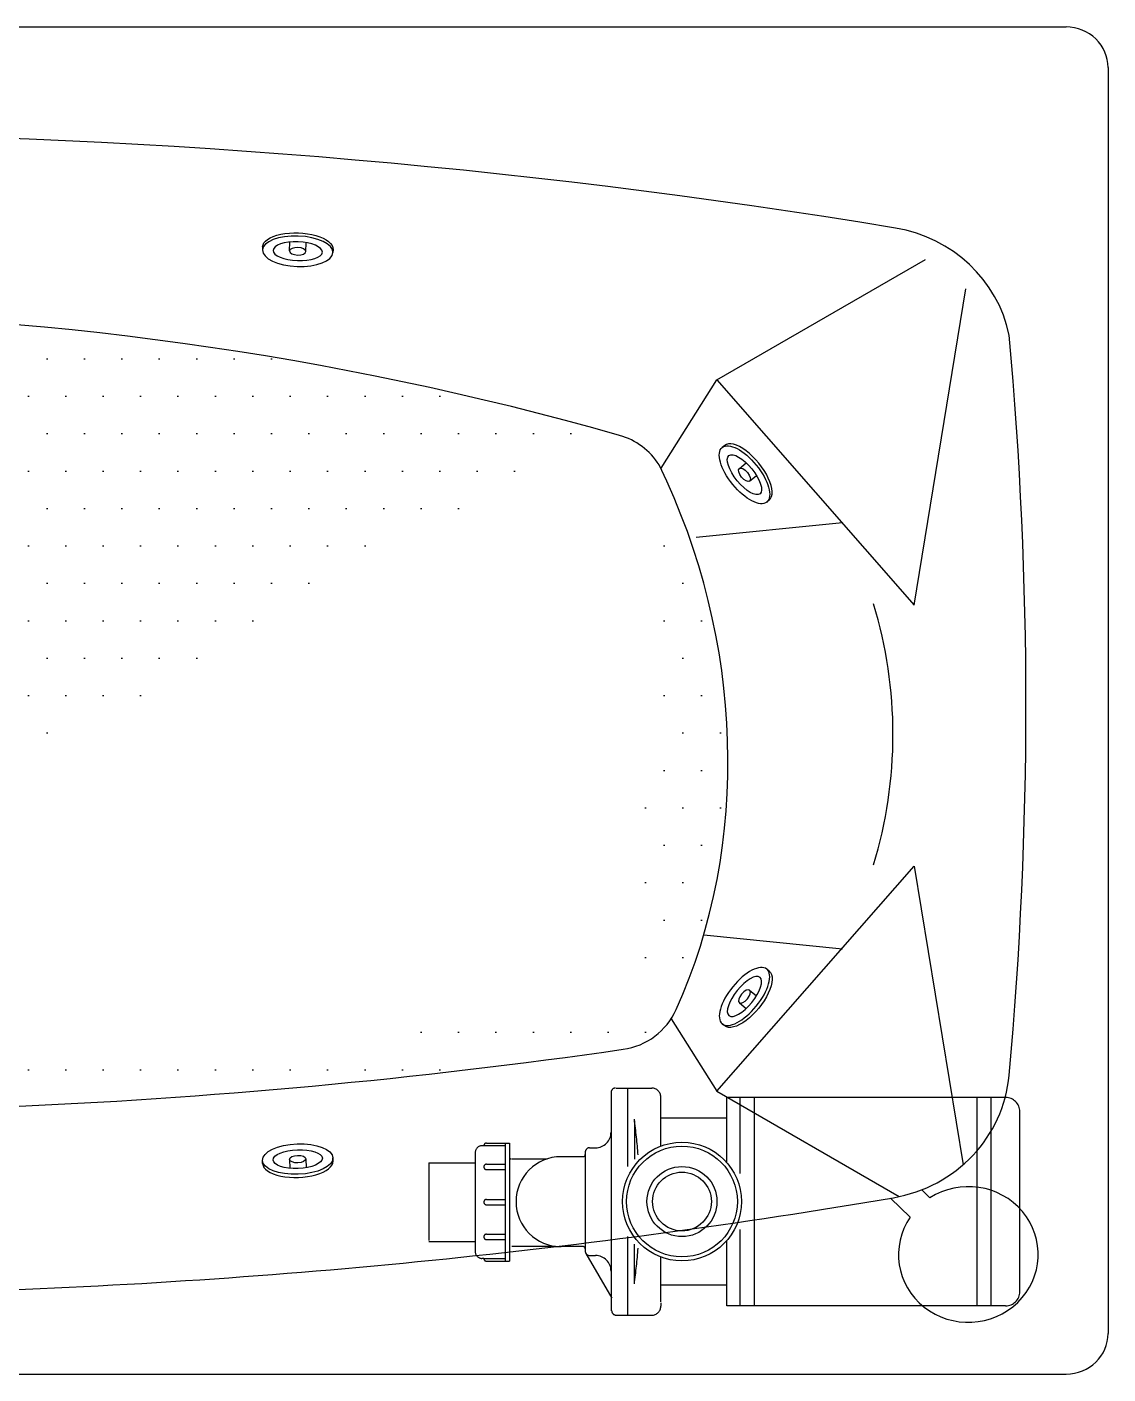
# Model space of a CAD drawing. Header units: millimetres. Extents: x -1273.05 to -1271.22, y 2211.68 to 2212.58.
# Drawn here: x -1271.946 to -1271.224, y 2211.683 to 2212.583 of the extents above; entities that cross this region are included whole.
import ezdxf

# ---------------------------------------------------------------- set-up
doc = ezdxf.new("R2010")
doc.units = ezdxf.units.MM
doc.header["$LTSCALE"] = 10
doc.linetypes.add('HIDDEN', pattern=[0.375, 0.25, -0.125])
for name, color, linetype in [('BOMBA-HJ', 7, 'Continuous'), ('BOMBA-J', 7, 'Continuous'), ('jacuzzi', 1, 'Continuous')]:
    doc.layers.add(name, color=color, linetype=linetype)

msp = doc.modelspace()

# ---------------------------------------------------------------- hatches: boundary and pattern name
at = {"layer": 'jacuzzi'}
h = msp.add_hatch(dxfattribs=at)
h.set_pattern_fill('DOTS', color=256, scale=0.4, style=0)
h.set_pattern_definition([(0, (-1272.095505, 2212.986343), (0.0125, 0.025), [0, -0.025])])
edge = h.paths.add_edge_path()
edge.add_ellipse((-1272.13885, 2210.35978), major_axis=(-2.09376, 0), ratio=0.9706639, start_angle=253.67396, end_angle=286.32604)
edge.add_arc((-1272.71484, 2212.26592), 0.046, 105.87156, 147.73969)
edge.add_ellipse((-1272.47632, 2212.12549), major_axis=(0.11057, 0.33513), ratio=0.910961, start_angle=78.60041, end_angle=142.29151)
edge.add_ellipse((-1272.70323, 2211.95129), major_axis=(0.05612, 0), ratio=0.970664, start_angle=212.55924, end_angle=261.85194)
edge.add_ellipse((-1272.13885, 2215.77747), major_axis=(4.03814, 0), ratio=0.9706639, start_angle=261.85194, end_angle=267.52904)
edge.add_ellipse((-1272.13885, 2215.77747), major_axis=(4.03814, 0), ratio=0.9706639, start_angle=272.47096, end_angle=278.41565)
edge.add_ellipse((-1271.80138, 2212.12549), major_axis=(-0.09714, 0.36881), ratio=0.836593, start_angle=225.78376, end_angle=283.47693)
edge.add_arc((-1271.5544, 2211.94554), 0.046, 278.17215, 335.60945)
edge.add_line((-1272.31331, 2211.86111), (-1272.28626, 2211.88657))
edge.add_line((-1271.96476, 2211.86144), (-1271.99144, 2211.88657))
edge.add_line((-1272.0548, 2211.88234), (-1271.99144, 2211.88657))
edge.add_spline(control_points=[(-1272.09824, 2211.92392), (-1272.09824, 2211.92011), (-1272.0977, 2211.91631), (-1272.09486, 2211.90649), (-1272.09161, 2211.90076), (-1272.08285, 2211.89132), (-1272.07736, 2211.8876), (-1272.06613, 2211.88326), (-1272.06055, 2211.88226), (-1272.05498, 2211.88233)], knot_values=[3.141593, 3.141593, 3.141593, 3.141593, 3.41504, 3.41504, 3.874107, 3.874107, 4.333174, 4.333174, 4.726304, 4.726304, 4.726304, 4.726304], degree=3, periodic=0)
edge.add_arc((-1272.13885, 2211.92805), 0.04062, 0, 180)
edge.add_spline(control_points=[(-1272.22273, 2211.88233), (-1272.21882, 2211.88228), (-1272.21491, 2211.88275), (-1272.20474, 2211.8854), (-1272.19874, 2211.88854), (-1272.18882, 2211.89715), (-1272.1849, 2211.90261), (-1272.18049, 2211.9135), (-1272.17947, 2211.91871), (-1272.17947, 2211.92392)], knot_values=[1.556881, 1.556881, 1.556881, 1.556881, 1.832702, 1.832702, 2.299949, 2.299949, 2.767195, 2.767195, 3.141593, 3.141593, 3.141593, 3.141593], degree=3, periodic=0)
edge.add_line((-1272.2229, 2211.88234), (-1272.28626, 2211.88657))

# ---------------------------------------------------------------- linework, layer by layer
at = {"layer": 'BOMBA-HJ', "color": 1, "linetype": 'HIDDEN'}
for p, q in [((-1271.52279, 2211.73055), (-1271.52279, 2211.72839)), ((-1271.29236, 2211.72859), (-1271.4787, 2211.72859))]:
    msp.add_line(p, q, dxfattribs=at)
for centre, radius in [((-1271.29236, 2211.73812), 0.00954), ((-1271.5288, 2211.72839), 0.00601)]:
    msp.add_arc(centre, radius, 270, 0, dxfattribs=at)
at = {"layer": 'BOMBA-J', "color": 1, "linetype": 'HIDDEN'}
for p, q in [((-1271.55604, 2211.87122), (-1271.55604, 2211.72525)), ((-1271.55271, 2211.87408), (-1271.54418, 2211.87408)), ((-1271.54556, 2211.87408), (-1271.5288, 2211.87408)), ((-1271.54556, 2211.87408), (-1271.5288, 2211.87408)), ((-1271.54495, 2211.87408), (-1271.54495, 2211.82161)), ((-1271.52279, 2211.86592), (-1271.52279, 2211.86808)), ((-1271.52279, 2211.86592), (-1271.52279, 2211.86808)), ((-1271.29236, 2211.86784), (-1271.4787, 2211.86784)), ((-1271.4787, 2211.82435), (-1271.4787, 2211.86784)), ((-1271.4787, 2211.8543), (-1271.4787, 2211.86784)), ((-1271.46967, 2211.81696), (-1271.46967, 2211.86784)), ((-1271.46013, 2211.72859), (-1271.46013, 2211.86784)), ((-1271.31144, 2211.72859), (-1271.31144, 2211.86784)), ((-1271.3019, 2211.72859), (-1271.3019, 2211.86784)), ((-1271.28283, 2211.73812), (-1271.28283, 2211.8583)), ((-1271.54048, 2211.8523), (-1271.54048, 2211.82671)), ((-1271.52279, 2211.8543), (-1271.4787, 2211.8543)), ((-1271.64681, 2211.83114), (-1271.64681, 2211.76484)), ((-1271.64681, 2211.83109), (-1271.64681, 2211.76479)), ((-1271.62691, 2211.83559), (-1271.64231, 2211.83559)), ((-1271.62691, 2211.83739), (-1271.62691, 2211.75849)), ((-1271.62394, 2211.83739), (-1271.62394, 2211.75849)), ((-1271.57326, 2211.83136), (-1271.57326, 2211.76511)), ((-1271.5704, 2211.83422), (-1271.56599, 2211.83422)), ((-1271.67783, 2211.82416), (-1271.64681, 2211.82416)), ((-1271.67783, 2211.82416), (-1271.67783, 2211.77595)), ((-1271.67783, 2211.82411), (-1271.64681, 2211.82411)), ((-1271.67783, 2211.82411), (-1271.67783, 2211.77222)), ((-1271.62322, 2211.82692), (-1271.62272, 2211.82692)), ((-1271.62238, 2211.82683), (-1271.59873, 2211.82683)), ((-1271.57471, 2211.82828), (-1271.58949, 2211.82828)), ((-1271.67783, 2211.77964), (-1271.67783, 2211.77595)), ((-1271.46967, 2211.72859), (-1271.46967, 2211.77965)), ((-1271.67783, 2211.77595), (-1271.67783, 2211.77226)), ((-1271.67783, 2211.77172), (-1271.64681, 2211.77172)), ((-1271.62238, 2211.76842), (-1271.59324, 2211.76842)), ((-1271.57471, 2211.76818), (-1271.58949, 2211.76818)), ((-1271.54495, 2211.775), (-1271.54495, 2211.72238)), ((-1271.54048, 2211.7443), (-1271.54048, 2211.76989)), ((-1271.4787, 2211.72859), (-1271.4787, 2211.77225)), ((-1271.6411, 2211.76034), (-1271.64231, 2211.76034)), ((-1271.6411, 2211.76029), (-1271.64231, 2211.76029)), ((-1271.6411, 2211.76029), (-1271.62691, 2211.76029)), ((-1271.57287, 2211.76368), (-1271.55557, 2211.7337)), ((-1271.5704, 2211.76225), (-1271.56646, 2211.76225)), ((-1271.4787, 2211.73062), (-1271.4787, 2211.76634)), ((-1271.4787, 2211.72859), (-1271.4787, 2211.76634)), ((-1271.4787, 2211.73062), (-1271.4787, 2211.76634)), ((-1271.4787, 2211.74234), (-1271.52279, 2211.74234)), ((-1271.55271, 2211.72238), (-1271.52865, 2211.72238)), ((-1271.52279, 2211.73055), (-1271.52279, 2211.72839))]:
    msp.add_line(p, q, dxfattribs=at)
for points in [[(-1271.52279, 2211.83538), (-1271.52279, 2211.85926), (-1271.52279, 2211.86592)], [(-1271.52279, 2211.8543), (-1271.52279, 2211.85926), (-1271.52279, 2211.86592)], [(-1271.6393, 2211.83739), (-1271.62394, 2211.83739)], [(-1271.6393, 2211.82325), (-1271.62691, 2211.82325)], [(-1271.6393, 2211.81964), (-1271.62691, 2211.81964)], [(-1271.6393, 2211.79974), (-1271.62691, 2211.79974)], [(-1271.6393, 2211.79614), (-1271.62691, 2211.79614)], [(-1271.6393, 2211.77651), (-1271.62691, 2211.77651)], [(-1271.6393, 2211.77291), (-1271.62691, 2211.77291)], [(-1271.6393, 2211.75849), (-1271.62394, 2211.75849)], [(-1271.52279, 2211.73128), (-1271.52279, 2211.76122)]]:
    msp.add_lwpolyline(points, dxfattribs=at)
for radius in [0.03969, 0.037, 0.0234, 0.01963]:
    msp.add_circle((-1271.50864, 2211.7983), radius, dxfattribs=at)
for centre, radius, start, end in [((-1271.55318, 2211.87122), 0.00286, 90, 180), ((-1271.5288, 2211.86808), 0.00601, 0, 90), ((-1271.5288, 2211.86808), 0.00601, 0, 90), ((-1271.29236, 2211.8583), 0.00954, 0, 90), ((-1271.95472, 2211.79785), 0.41794, 4.33638, 7.6297), ((-1271.56646, 2211.84464), 0.01042, 270, 0), ((-1271.64231, 2211.83109), 0.0045, 90, 180), ((-1271.6393, 2211.83559), 0.0018, 90, 180), ((-1271.5704, 2211.83136), 0.00286, 90, 180), ((-1271.6393, 2211.82144), 0.0018, 90, 270), ((-1271.62322, 2211.82766), 0.000743, 194.85825, 270), ((-1271.58949, 2211.79823), 0.03005, 90, 270), ((-1271.57471, 2211.82974), 0.00145, 270, 0), ((-1271.6393, 2211.79794), 0.0018, 90, 270), ((-1271.6393, 2211.77471), 0.0018, 90, 270), ((-1271.57471, 2211.76673), 0.00145, 0, 90), ((-1271.95472, 2211.79875), 0.41794, 352.3703, 355.66362), ((-1271.64231, 2211.76479), 0.0045, 180, 270), ((-1271.6393, 2211.76029), 0.0018, 180, 270), ((-1271.5704, 2211.76511), 0.00286, 180, 270), ((-1271.56646, 2211.75183), 0.01042, 0, 90), ((-1271.55271, 2211.72525), 0.00286, 180, 270), ((-1271.5288, 2211.72839), 0.00601, 270, 0)]:
    msp.add_arc(centre, radius, start, end, dxfattribs=at)
at = {"layer": 'jacuzzi', "color": 3}
for p, q in [((-1271.22385, 2212.55586), (-1271.22385, 2211.71024)), ((-1273.02584, 2211.68305), (-1271.25186, 2211.68305))]:
    msp.add_line(p, q, dxfattribs=at)
at = {"layer": 'jacuzzi'}
for p, q in [((-1271.78894, 2212.43617), (-1271.78902, 2212.43406)), ((-1271.7709, 2212.43339), (-1271.77068, 2212.43932)), ((-1271.76003, 2212.43299), (-1271.75981, 2212.43892)), ((-1271.74183, 2212.43445), (-1271.74191, 2212.43233)), ((-1271.48528, 2212.34724), (-1271.34585, 2212.42775)), ((-1271.35356, 2212.19677), (-1271.31887, 2212.40807)), ((-1271.52259, 2212.28827), (-1271.48528, 2212.34724)), ((-1271.48528, 2212.34724), (-1271.35356, 2212.19677)), ((-1271.4801, 2212.30349), (-1271.48174, 2212.30215)), ((-1271.4703, 2212.28809), (-1271.4657, 2212.29183)), ((-1271.46343, 2212.27966), (-1271.45883, 2212.2834)), ((-1271.45034, 2212.26693), (-1271.45198, 2212.2656)), ((-1271.49907, 2212.2422), (-1271.40125, 2212.25208)), ((-1271.48528, 2211.87195), (-1271.35356, 2212.02242)), ((-1271.35356, 2212.02242), (-1271.3208, 2211.82285)), ((-1271.49407, 2211.97649), (-1271.40125, 2211.96711)), ((-1271.45034, 2211.95226), (-1271.45198, 2211.95359)), ((-1271.46343, 2211.93953), (-1271.45883, 2211.93579)), ((-1271.4703, 2211.9311), (-1271.4657, 2211.92736)), ((-1271.5159, 2211.92035), (-1271.48528, 2211.87195)), ((-1271.4801, 2211.9157), (-1271.48174, 2211.91704)), ((-1271.48528, 2211.87195), (-1271.36349, 2211.80163)), ((-1271.78894, 2211.82368), (-1271.78902, 2211.8258)), ((-1271.7709, 2211.82647), (-1271.77068, 2211.82054)), ((-1271.76003, 2211.82686), (-1271.75981, 2211.82094)), ((-1271.74183, 2211.82541), (-1271.74191, 2211.82753)), ((-1271.34296, 2211.80076), (-1271.34817, 2211.80582)), ((-1271.35617, 2211.78794), (-1271.36919, 2211.80058))]:
    msp.add_line(p, q, dxfattribs=at)
at = {"layer": 'jacuzzi', "color": 3}
msp.add_lwpolyline([(-1273.02584, 2212.58305), (-1271.25186, 2212.58305)], dxfattribs=at)
at = {"layer": 'jacuzzi'}
for centre, start, end in [((-1271.56287, 2212.26592), 32.26031, 74.12844), ((-1271.5544, 2211.94554), 278.17215, 335.60945)]:
    msp.add_arc(centre, 0.046, start, end, dxfattribs=at)
at = {"layer": 'jacuzzi', "color": 3}
for centre, start_param, end_param in [((-1271.25186, 2212.55586), 6.283185, 7.853982), ((-1271.25186, 2211.71024), 4.712389, 6.283185)]:
    msp.add_ellipse(centre, major_axis=(0.02801, 0), ratio=0.970664, start_param=start_param, end_param=end_param, dxfattribs=at)
at = {"layer": 'jacuzzi'}
for centre, major_axis, ratio, start_param, end_param in [((-1272.13885, 2208.03768), (4.60955, 0), 0.970664, 1.402302, 1.739291), ((-1271.3815, 2212.35929), (0.09337, 0), 0.970664, 0.198425, 1.402302), ((-1272.13885, 2210.35978), (-2.09376, 0), 0.970664, 4.427446, 4.997332), ((-1274.17793, 2212.12993), (2.89918, 0), 0.970664, 6.19522, 6.37115), ((-1271.46522, 2212.28521), (0.01488, -0.01828), 0.431953, 6.283185, 9.424778), ((-1271.80138, 2212.12549), (-0.09714, 0.36881), 0.836593, 3.94067, 4.947606), ((-1271.46686, 2212.28387), (-0.00343, 0.00422), 0.461888, -3.141592653589793, 3.141592653589793), ((-1271.66743, 2212.11041), (0.21201, 0.21201), 1, 5.202788, 5.792786), ((-1272.13885, 2215.77747), (4.03814, 0), 0.970664, 4.755515, 4.85927), ((-1271.38354, 2211.89071), (-0.09394, 0), 0.970664, 1.744251, 3.053627), ((-1271.76538, 2211.82455), (-0.02355, -0.00086), 0.431953, 6.283185, 9.424778), ((-1271.76546, 2211.82666), (0.00544, 0.0002), 0.461888, -3.141592653589793, 3.141592653589793), ((-1271.31722, 2211.76295), (-0.04668, 0), 0.970664, 5.699145, 11.579615), ((-1272.13885, 2216.07503), (-4.47039, 0), 0.970664, 1.604916, 1.744251)]:
    msp.add_ellipse(centre, major_axis=major_axis, ratio=ratio, start_param=start_param, end_param=end_param, dxfattribs=at)
at = {"layer": 'jacuzzi', "extrusion": (0, 0, -1)}
for centre, major_axis, ratio in [((-1271.76546, 2212.43319), (-0.02355, 0.00086), 0.431953), ((-1271.76546, 2212.43319), (-0.01645, 0.0006), 0.381644), ((-1271.46686, 2211.93532), (0.01488, 0.01828), 0.431953), ((-1271.46686, 2211.93532), (0.01039, 0.01276), 0.381644)]:
    msp.add_ellipse(centre, major_axis=major_axis, ratio=ratio, dxfattribs=at)
for centre, major_axis, ratio, start_param, end_param in [((-1271.76538, 2212.43531), (-0.02355, 0.00086), 0.431953, 0, 3.141593), ((-1271.76546, 2212.43319), (-0.00544, 0.0002), 0.461888, -1.570796, 4.712389), ((-1271.46522, 2211.93398), (0.01488, 0.01828), 0.431953, 0, 3.141593), ((-1271.46686, 2211.93532), (0.00343, 0.00422), 0.461888, 4.712389, 10.995574)]:
    msp.add_ellipse(centre, major_axis=major_axis, ratio=ratio, start_param=start_param, end_param=end_param, dxfattribs=at)
at = {"layer": 'jacuzzi'}
for centre, major_axis, ratio in [((-1271.46686, 2212.28387), (0.01488, -0.01828), 0.431953), ((-1271.46686, 2212.28387), (0.01039, -0.01276), 0.381644), ((-1271.76546, 2211.82666), (-0.02355, -0.00086), 0.431953), ((-1271.76546, 2211.82666), (-0.01645, -0.0006), 0.381644)]:
    msp.add_ellipse(centre, major_axis=major_axis, ratio=ratio, dxfattribs=at)

doc.saveas('drawing.dxf')
